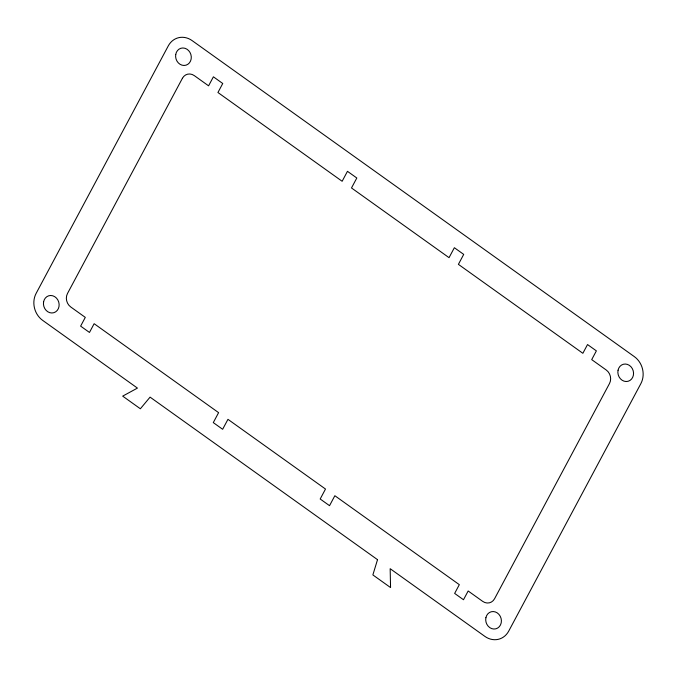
<?xml version="1.0" encoding="UTF-8"?>
<svg xmlns="http://www.w3.org/2000/svg" width="677" height="677" viewBox="0 0 677 677"><rect width="100%" height="100%" fill="white"/><g stroke="black" fill="none" stroke-linecap="round" stroke-linejoin="round"><path stroke-width="1.02" d="M377.521 559.667L372.866 574.925L390.561 587.568L390.164 568.697L484.927 636.422A19.641 17.221 72.8 0 0 508.715 631.116L640.874 383.605A19.641 17.221 72.8 0 0 634.332 356.627L192.073 40.578A19.641 17.221 72.8 0 0 168.285 45.884L36.126 293.395A19.641 17.221 72.8 0 0 42.668 320.373L137.439 388.099L122.681 396.13L140.367 408.773L150.074 397.128L377.521 559.667M182.418 78.278L67.488 293.505A9.816 8.606 72.8 0 0 70.763 306.994L85.294 317.378L80.631 326.128L89.474 332.449L94.137 323.699L218.603 412.648L213.289 422.6L222.64 429.286L227.954 419.334L325.502 489.039L320.187 499L329.538 505.677L334.853 495.725L459.319 584.666L454.648 593.416L463.491 599.737L468.162 590.987L482.693 601.379A9.816 8.606 72.8 0 0 494.582 598.722L609.512 383.495A9.816 8.606 72.8 0 0 606.237 370.006L591.706 359.622L596.369 350.872L587.526 344.551L582.863 353.301L458.397 264.352L463.711 254.4L454.36 247.714L449.046 257.666L351.498 187.961L356.813 178L347.462 171.323L342.147 181.275L217.935 92.512L222.75 83.499L213.399 76.814L208.584 85.827L194.307 75.621A9.816 8.606 72.8 0 0 182.418 78.278M43.582 301.95A8.835 7.752 72.8 0 0 53.864 312.689A8.835 7.752 72.8 0 0 56.428 298.058A8.835 7.752 72.8 0 0 43.582 301.95M485.9 617.703A8.835 7.752 72.8 0 0 495.86 628.815A8.835 7.752 72.8 0 0 498.89 614.327A8.835 7.752 72.8 0 0 485.9 617.703M618.042 370.251A8.835 7.752 72.8 0 0 628.07 381.286A8.835 7.752 72.8 0 0 631.006 366.773A8.835 7.752 72.8 0 0 618.042 370.251M175.741 54.439A8.835 7.752 72.8 0 0 186.023 65.17A8.835 7.752 72.8 0 0 188.587 50.547A8.835 7.752 72.8 0 0 175.741 54.439"/></g></svg>
